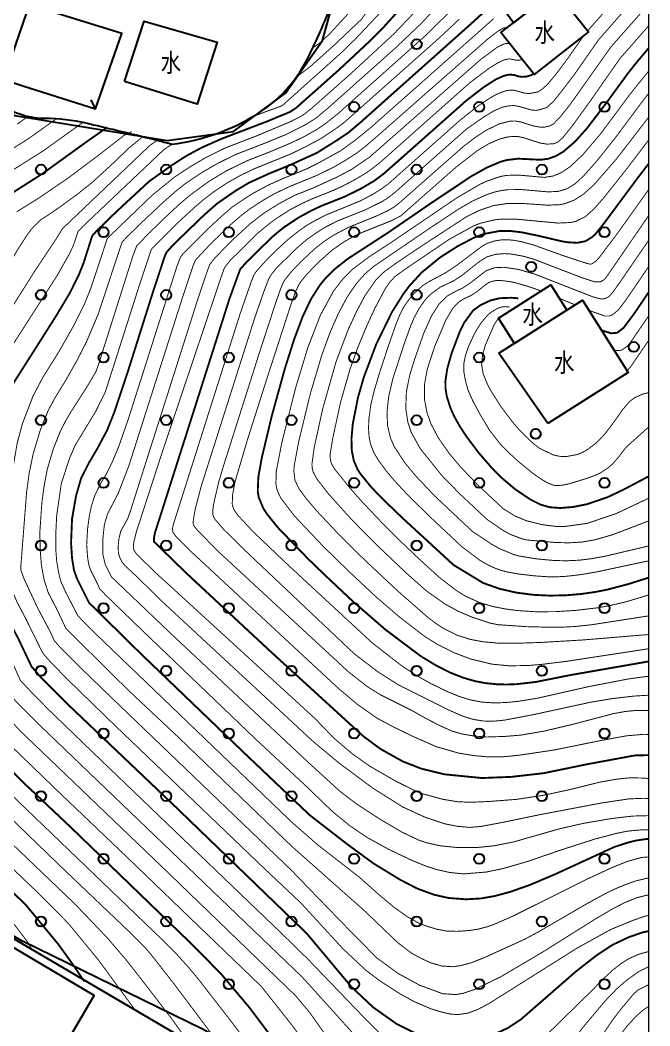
# Model space of a CAD drawing. Extents: x 396500 to 398250, y 1005980 to 1008200.
# Drawn here: x 397249.8 to 397300.1, y 1006477.9 to 1006558.2 of the extents above; entities that cross this region are included whole.
import ezdxf
from ezdxf.enums import TextEntityAlignment as Align

# ---------------------------------------------------------------- set-up
doc = ezdxf.new("R2010")
doc.units = 0
doc.header["$LTSCALE"] = 0.5
doc.layers.get('0').update_dxf_attribs({"linetype": 'CONTINUOUS'})
doc.layers.add('ASSIST', color=7, linetype='CONTINUOUS', plot=False)
for name, color, linetype in [('DGX', 2, 'CONTINUOUS'), ('DMTZ', 3, 'CONTINUOUS'), ('JMD', 6, 'CONTINUOUS'), ('SXSS', 5, 'CONTINUOUS'), ('ZBTZ', 3, 'CONTINUOUS')]:
    doc.layers.add(name, color=color, linetype=linetype)
doc.layers.add('绘图层', color=6, linetype='CONTINUOUS', lineweight=5)
doc.styles.add('细等线体', font='长等线体_0.TTF', dxfattribs={"width": 0.8})
doc.linetypes.add('10411', pattern='A,2,[150,AAA.SHX,S=1,R=0,X=0,Y=1],2,[151,AAA.SHX,S=1,R=0,X=0,Y=3],1e-11', length=4)
doc.linetypes.add('10421', pattern='A,2,[150,AAA.SHX,S=1,R=0,X=0,Y=1],1e-11', length=2)
doc.linetypes.add('10422', pattern='A,2,[150,AAA.SHX,S=1,R=0,X=0,Y=1],2,[177,AAA.SHX,S=1,R=0,X=0,Y=0.8],1e-09', length=4)
doc.linetypes.add('1161', pattern='A,0,[149,AAA.SHX,S=0.15,R=0,X=0,Y=0],-1.6', length=1.6)

# ---------------------------------------------------------------- blocks, each defined once
blk = doc.blocks.new('gc326')
blk.add_circle((0, 0), 0.8)

msp = doc.modelspace()

# ---------------------------------------------------------------- linework, layer by layer
at = {"layer": 'ASSIST', "linetype": '1161'}
for points in [[(397250, 1006550.459), (397261.525, 1006548.566), (397266.834, 1006549.288), (397270.981, 1006552.351), (397273.917, 1006556.554), (397275.316, 1006561.574), (397274.456, 1006569.134), (397275.686, 1006572.291), (397277.792, 1006574.208), (397284.448, 1006574.28), (397295.09, 1006574.571), (397296.906, 1006600)], [(397250, 1006484.657), (397226.066, 1006498.609), (397222.948, 1006505.855), (397229.246, 1006538.202), (397232.152, 1006551.283), (397239.923, 1006548.98), (397244.66, 1006552.937), (397249.351, 1006550.566), (397250, 1006550.459)], [(397263.84, 1006400), (397269.375, 1006401.925), (397272.907, 1006404.442), (397278.572, 1006408.831), (397287.539, 1006418.468), (397290.449, 1006420.926), (397292.193, 1006426.27), (397291.238, 1006431.043), (397289.886, 1006433.424), (397288.575, 1006434.834), (397286.08, 1006436.595), (397281.574, 1006438.427), (397278.894, 1006441.75), (397278.17, 1006444.386), (397273.467, 1006449.709), (397273.612, 1006450.212), (397275.082, 1006451.773), (397282.987, 1006462.611), (397283.136, 1006463.265), (397281.838, 1006466.027), (397276.956, 1006470.483), (397264.348, 1006477.646), (397250.012, 1006484.65), (397250, 1006484.657)]]:
    msp.add_lwpolyline(points, dxfattribs=at)
at = {"layer": 'DGX', "linetype": 'Continuous', "const_width": 0.075, "flags": 128}
for points, elevation in [([(397290.609, 1006572.8), (397290.128, 1006572.539), (397289.627, 1006572.134), (397289.434, 1006571.837), (397288.954, 1006571.216), (397288.424, 1006570.613), (397287.722, 1006569.871), (397286, 1006568.197), (397285.054, 1006567.167), (397284.901, 1006566.95), (397284.821, 1006566.757), (397284.611, 1006566.478), (397284.007, 1006565.83), (397281.459, 1006562.421), (397279.84, 1006560.323), (397278.588, 1006558.821), (397276.548, 1006556.663), (397275.409, 1006555.556), (397270.703, 1006551.342), (397268.333, 1006550.478)], 39.5), ([(397271.685, 1006553.515), (397272.957, 1006554.473), (397274.875, 1006556.192), (397277.06, 1006558.261), (397278.135, 1006559.781), (397280.684, 1006563.225), (397283.432, 1006566.883), (397283.862, 1006567.363), (397284.097, 1006567.829), (397284.293, 1006568.098), (397285.149, 1006569.027), (397286.301, 1006570.205), (397288.209, 1006572.031), (397288.693, 1006572.621), (397288.945, 1006572.882), (397289.337, 1006573.061)], 39), ([(397287.996, 1006573.439), (397287.826, 1006573.34), (397287.665, 1006573.153), (397284.196, 1006569.821), (397283.548, 1006569.107), (397283.25, 1006568.668), (397283.045, 1006568.282), (397278.978, 1006562.77), (397277.22, 1006560.436), (397275.896, 1006558.603), (397274.476, 1006557.052), (397273.686, 1006556.337), (397273.104, 1006555.918)], 38.5), ([(397300, 1006562.871), (397295.098, 1006557.318)], 45.5), ([(397300, 1006561.186), (397295.996, 1006556.633), (397294.083, 1006553.898), (397293.223, 1006552.749), (397292.372, 1006551.688), (397291.832, 1006551.198), (397291.282, 1006551.028), (397290.975, 1006550.974), (397290.61, 1006551.004), (397289.631, 1006551.285), (397289.212, 1006551.364), (397288.798, 1006551.334), (397288.303, 1006551.23), (397287.647, 1006550.949), (397286.831, 1006550.464), (397285.426, 1006549.483), (397279.69, 1006544.408), (397279.177, 1006544.009), (397278.692, 1006543.701), (397277.344, 1006543.035), (397275.147, 1006542.161), (397274.191, 1006541.678), (397273.503, 1006541.248), (397272.66, 1006540.656), (397271.84, 1006539.955), (397270.22, 1006538.356), (397269.84, 1006537.872), (397269.613, 1006537.482), (397269.247, 1006536.519), (397268.502, 1006534.373), (397264.25, 1006521.007), (397263.757, 1006519.13), (397263.599, 1006518.164), (397263.614, 1006517.889), (397263.922, 1006517.486), (397265.653, 1006515.732), (397275.988, 1006506.184), (397277.519, 1006504.985), (397278.532, 1006504.352), (397281.119, 1006503.056), (397282.168, 1006502.461), (397283.295, 1006501.881), (397284.261, 1006501.444), (397285.037, 1006501.22), (397286.054, 1006501.045), (397287.037, 1006500.969), (397288.504, 1006501.018), (397289.765, 1006501.122), (397291.614, 1006501.439), (397293.911, 1006501.98), (397297.131, 1006502.827), (397298.114, 1006503.008), (397298.842, 1006503.079), (397300, 1006503.095), (397300, 1006503.095)], 46), ([(397250, 1006526.069), (397250.805, 1006528.162), (397251.613, 1006529.701), (397252.837, 1006531.649), (397254.002, 1006533.691), (397254.898, 1006535.467), (397255.437, 1006536.804), (397256.747, 1006540.761), (397260.302, 1006544.176), (397262.092, 1006545.638), (397263.392, 1006546.494), (397264.664, 1006547.237), (397266.146, 1006547.968), (397268.672, 1006548.942), (397271.319, 1006550.048), (397272.149, 1006550.465), (397272.525, 1006550.705), (397273.15, 1006551.215), (397276.166, 1006553.883), (397279.642, 1006557.09), (397281.686, 1006559.229)], 40.5), ([(397282.947, 1006559.119), (397281.767, 1006557.861), (397279.66, 1006555.868), (397274.533, 1006551.302), (397273.496, 1006550.418), (397272.615, 1006549.855), (397270.992, 1006549.038), (397269.099, 1006548.265), (397267.003, 1006547.458), (397265.545, 1006546.739), (397264.338, 1006546.042), (397262.964, 1006545.124), (397262.158, 1006544.476), (397261.194, 1006543.63), (397259.556, 1006542.088), (397258.271, 1006540.839), (397257.916, 1006540.452), (397256.03, 1006534.747), (397255.062, 1006532.461), (397254.291, 1006530.969), (397253.455, 1006529.486), (397252.56, 1006528.027), (397252.004, 1006526.988), (397251.397, 1006525.476), (397250.829, 1006523.586), (397250.508, 1006522.045), (397250.3, 1006520.512), (397250, 1006516.673)], 41), ([(397300, 1006559.475), (397296.97, 1006556.046), (397293.697, 1006551.435), (397292.893, 1006550.42), (397292.368, 1006549.891), (397292.06, 1006549.724), (397291.657, 1006549.638), (397291.225, 1006549.647), (397290.733, 1006549.74), (397289.734, 1006550.06), (397289.302, 1006550.13), (397288.894, 1006550.115), (397288.058, 1006549.901), (397287.013, 1006549.395), (397286.139, 1006548.827), (397285.186, 1006548.097), (397279.97, 1006543.508), (397279.593, 1006543.228), (397279.096, 1006542.946), (397278.294, 1006542.57), (397275.931, 1006541.608), (397274.795, 1006541.003), (397274.047, 1006540.509), (397273.344, 1006539.962), (397272.208, 1006538.9), (397271.477, 1006538.138), (397270.94, 1006537.479), (397270.786, 1006537.22), (397270.594, 1006536.76), (397270.281, 1006535.892), (397268.881, 1006531.61), (397265.975, 1006522.453), (397265.63, 1006521.276), (397265.208, 1006519.438), (397265.16, 1006518.91), (397265.19, 1006518.622), (397265.305, 1006518.388), (397266.011, 1006517.567), (397267.464, 1006516.122), (397276.452, 1006507.625), (397278.358, 1006506.168), (397280.029, 1006505.111), (397283.853, 1006503.197), (397285.112, 1006502.639), (397285.953, 1006502.377), (397286.779, 1006502.247), (397287.604, 1006502.235), (397288.445, 1006502.314), (397290.71, 1006502.742), (397295.418, 1006503.763), (397297.061, 1006504.032), (397298.789, 1006504.236), (397300, 1006504.307)], 46.5), ([(397283.928, 1006558.69), (397282.238, 1006557.019), (397280.795, 1006555.729), (397275.19, 1006550.733), (397274.099, 1006549.866), (397273.499, 1006549.466), (397272.498, 1006548.899), (397271.499, 1006548.414), (397269.661, 1006547.638), (397268.075, 1006547.023), (397267.523, 1006546.771), (397266.232, 1006546.137), (397264.831, 1006545.289), (397263.403, 1006544.246), (397262.561, 1006543.537), (397261.508, 1006542.566), (397260.06, 1006541.161), (397259.092, 1006540.166), (397258.781, 1006539.341), (397255.995, 1006530.556), (397255.831, 1006530.114), (397255.151, 1006528.967), (397253.843, 1006526.925), (397253.409, 1006526.181), (397253, 1006525.38), (397252.422, 1006523.941), (397251.942, 1006522.302), (397251.696, 1006520.996), (397251.517, 1006519.663), (397251.355, 1006517.306), (397251.385, 1006515.873), (397251.482, 1006514.673), (397251.698, 1006513.508), (397252.026, 1006512.487), (397252.66, 1006511.278), (397253.442, 1006509.624), (397258.349, 1006504.775), (397262.562, 1006500.815), (397271.494, 1006492.229), (397277.258, 1006487.127), (397279.926, 1006484.57), (397281.015, 1006483.736), (397281.76, 1006483.325), (397282.567, 1006482.954), (397283.48, 1006482.691), (397284.355, 1006482.64), (397284.947, 1006482.724), (397285.829, 1006482.959), (397286.9, 1006483.386), (397290.089, 1006484.838), (397291.152, 1006485.407), (397294.828, 1006487.547), (397296.471, 1006488.453), (397297.258, 1006488.832), (397298.014, 1006489.152), (397298.939, 1006489.485), (397300, 1006489.737)], 41.5), ([(397300, 1006491.402), (397299.425, 1006491.359), (397298.293, 1006491.049), (397297.059, 1006490.557), (397295.079, 1006489.639), (397289.221, 1006486.72), (397287.729, 1006486.058), (397287.093, 1006485.831), (397286.329, 1006485.63), (397285.663, 1006485.53), (397284.679, 1006485.461), (397283.819, 1006485.487), (397283.004, 1006485.648), (397282.21, 1006485.888), (397281.544, 1006486.158), (397280.717, 1006486.624), (397279.617, 1006487.4), (397278.62, 1006488.232), (397276.907, 1006489.753), (397273.523, 1006492.386), (397271.449, 1006494.202), (397255.465, 1006509.538), (397254.392, 1006510.645), (397253.404, 1006512.556), (397253.024, 1006513.408), (397252.864, 1006514.058), (397252.702, 1006514.994), (397252.637, 1006515.824), (397252.622, 1006517.02), (397252.698, 1006518.599), (397253.072, 1006521.211), (397253.744, 1006523.257), (397254.188, 1006524.268), (397255.808, 1006526.933), (397256.577, 1006528.483), (397259.362, 1006537.199), (397260.218, 1006539.773), (397260.323, 1006539.957), (397262.242, 1006541.886), (397263.737, 1006543.26), (397264.455, 1006543.873), (397265.235, 1006544.465), (397266.343, 1006545.203), (397267.401, 1006545.796), (397268.488, 1006546.317), (397271.398, 1006547.496), (397272.677, 1006548.12), (397273.867, 1006548.763), (397275.001, 1006549.523), (397275.631, 1006549.985), (397283.203, 1006556.709), (397284.853, 1006558.251)], 42), ([(397300, 1006493.573), (397299.466, 1006493.57), (397298.256, 1006493.454), (397297.39, 1006493.277), (397295.688, 1006492.828), (397293.04, 1006491.978), (397290.254, 1006491.022), (397288.325, 1006490.467), (397286.999, 1006490.195), (397285.195, 1006490.043), (397284.074, 1006490.161), (397283.058, 1006490.392), (397282.195, 1006490.666), (397281.118, 1006491.105), (397279.309, 1006491.958), (397277.517, 1006492.939), (397276.116, 1006493.884), (397274.64, 1006495.097), (397272.68, 1006496.994), (397268.522, 1006500.866), (397259.762, 1006509.257), (397256.634, 1006512.275), (397256.118, 1006512.816), (397255.975, 1006513.163), (397255.399, 1006514.315), (397255.247, 1006514.796), (397255.163, 1006515.379), (397255.095, 1006516.32), (397255.171, 1006517.613), (397255.315, 1006518.656), (397255.484, 1006519.433), (397255.755, 1006520.261), (397256.212, 1006521.211), (397256.575, 1006521.794), (397257.074, 1006522.765), (397257.641, 1006524.103), (397258.429, 1006526.363), (397262.315, 1006538.563), (397262.585, 1006539.251), (397262.75, 1006539.487), (397264.655, 1006541.405), (397265.895, 1006542.551), (397266.715, 1006543.252), (397267.748, 1006543.956), (397268.467, 1006544.404), (397269.661, 1006545.042), (397270.864, 1006545.573), (397272.695, 1006546.317), (397273.538, 1006546.741), (397275.35, 1006547.733), (397276.584, 1006548.625), (397277.804, 1006549.621), (397287.607, 1006558.302)], 43), ([(397288.655, 1006557.569), (397288.458, 1006557.569), (397288.347, 1006557.536), (397287.964, 1006557.313), (397287.105, 1006556.651), (397278.142, 1006548.776), (397277.311, 1006548.062), (397276.648, 1006547.559), (397275.782, 1006547.001), (397274.824, 1006546.446), (397273.425, 1006545.761), (397271.291, 1006544.894), (397270.063, 1006544.309), (397269.196, 1006543.808), (397268.08, 1006543.081), (397267.42, 1006542.569), (397266.481, 1006541.765), (397264.959, 1006540.286), (397263.778, 1006539.015), (397263.599, 1006538.594), (397262.721, 1006535.952), (397258.468, 1006522.622), (397257.607, 1006520.395), (397256.763, 1006518.783), (397256.511, 1006517.919), (397256.38, 1006516.714), (397256.387, 1006515.57), (397256.577, 1006514.74), (397257.064, 1006513.761), (397261.804, 1006509.235), (397272.763, 1006498.974), (397275.353, 1006496.613), (397276.645, 1006495.631), (397278.461, 1006494.449), (397280.264, 1006493.386), (397281.614, 1006492.74), (397282.243, 1006492.532), (397283.313, 1006492.291), (397284.721, 1006492.148), (397286.307, 1006492.156), (397287.608, 1006492.286), (397289.219, 1006492.605), (397292.887, 1006493.656), (397294.838, 1006494.094), (397297.032, 1006494.467), (397298.725, 1006494.663), (397299.914, 1006494.695), (397300, 1006494.692)], 43.5), ([(397300, 1006505.811), (397299.847, 1006505.806), (397298.344, 1006505.601), (397295.193, 1006504.993), (397291.144, 1006504.078), (397289.641, 1006503.826), (397288.625, 1006503.722), (397287.623, 1006503.693), (397286.657, 1006503.758), (397285.74, 1006503.931), (397284.851, 1006504.206), (397283.959, 1006504.568), (397282.551, 1006505.251), (397281.495, 1006505.84), (397280.256, 1006506.648), (397277.879, 1006508.5), (397271.031, 1006514.836), (397268.397, 1006517.345), (397267.192, 1006518.638), (397266.831, 1006519.144), (397266.718, 1006519.56), (397266.754, 1006520.336), (397266.95, 1006521.362), (397267.907, 1006524.598), (397269.311, 1006529.017), (397271.412, 1006535.497), (397271.794, 1006536.549), (397272.082, 1006537.149), (397272.604, 1006537.817), (397273.586, 1006538.838), (397274.701, 1006539.828), (397275.668, 1006540.498), (397276.465, 1006540.942), (397277.11, 1006541.243), (397279.484, 1006542.192), (397280.198, 1006542.568), (397284.601, 1006546.45), (397286.348, 1006547.799), (397287.229, 1006548.321), (397288.042, 1006548.678), (397288.787, 1006548.87), (397289.463, 1006548.897), (397289.943, 1006548.808), (397291.32, 1006548.365), (397291.868, 1006548.28), (397292.424, 1006548.319), (397292.74, 1006548.451), (397293.141, 1006548.822), (397293.908, 1006549.777), (397295.224, 1006551.593), (397297.679, 1006555.108), (397300, 1006557.75)], 47), ([(397294.796, 1006556.952), (397293.536, 1006555.146), (397292.652, 1006553.956), (397291.937, 1006553.089), (397291.51, 1006552.698), (397291.127, 1006552.44), (397290.458, 1006552.319), (397290.101, 1006552.344), (397289.204, 1006552.587), (397288.95, 1006552.593), (397288.62, 1006552.547), (397288.194, 1006552.414), (397287.715, 1006552.195), (397287.265, 1006551.936), (397286.403, 1006551.368), (397284.968, 1006550.236), (397279.183, 1006545.109), (397278.591, 1006544.68), (397277.984, 1006544.296), (397276.968, 1006543.76), (397274.214, 1006542.629), (397273.34, 1006542.183), (397272.668, 1006541.795), (397271.926, 1006541.27), (397271.118, 1006540.62), (397270.219, 1006539.795), (397269.386, 1006538.958), (397268.648, 1006538.132), (397268.46, 1006537.853), (397268.242, 1006537.312), (397267.35, 1006534.746), (397262.006, 1006517.894), (397261.945, 1006517.573), (397261.994, 1006517.301), (397262.174, 1006517.038), (397263.342, 1006515.851), (397274.701, 1006505.311), (397275.266, 1006504.797), (397276.697, 1006503.589), (397278.304, 1006502.46), (397279.485, 1006501.828), (397281.132, 1006501.024), (397283.015, 1006500.199), (397284.785, 1006499.688), (397286.02, 1006499.487), (397287.106, 1006499.386), (397288.348, 1006499.393), (397289.629, 1006499.517), (397292.38, 1006499.926), (397296.204, 1006500.699), (397298.234, 1006501.07), (397299.613, 1006501.186), (397300, 1006501.175)], 45.5), ([(397288.88, 1006556.284), (397288.753, 1006556.321), (397288.561, 1006556.309), (397288.385, 1006556.256), (397287.895, 1006556.019), (397286.573, 1006555.044), (397277.678, 1006547.234), (397276.218, 1006546.245), (397275.052, 1006545.635), (397273.213, 1006544.794), (397271.675, 1006544.182), (397270.446, 1006543.526), (397269.254, 1006542.778), (397268.169, 1006541.944), (397266.754, 1006540.648), (397265.34, 1006539.207), (397264.933, 1006538.681), (397264.72, 1006538.133), (397263.915, 1006535.737), (397258.585, 1006518.987), (397258.376, 1006518.408), (397257.819, 1006517.393), (397257.67, 1006516.78), (397257.61, 1006516.162), (397257.634, 1006515.605), (397257.771, 1006515.225), (397257.915, 1006514.94), (397258.171, 1006514.628), (397259.143, 1006513.729), (397261.045, 1006511.854), (397273.1, 1006500.687), (397275.257, 1006498.885), (397277.951, 1006496.889), (397280.338, 1006495.385), (397282.148, 1006494.557), (397283.731, 1006494.035), (397284.696, 1006493.846), (397285.658, 1006493.756), (397286.612, 1006493.837), (397288.433, 1006494.18), (397291.284, 1006494.773), (397296.236, 1006495.709), (397298.4, 1006496.034), (397299.63, 1006496.08), (397300, 1006496.054)], 44), ([(397289.89, 1006555.039), (397289.654, 1006554.983), (397289.432, 1006554.974), (397288.885, 1006555.08), (397288.674, 1006555.069), (397288.357, 1006554.974), (397287.957, 1006554.78), (397287.201, 1006554.315), (397285.704, 1006553.184), (397278.5, 1006546.794), (397277.838, 1006546.28), (397277.326, 1006545.927), (397276.525, 1006545.454), (397275.387, 1006544.855), (397274.274, 1006544.377), (397273.167, 1006543.947), (397272.14, 1006543.474), (397271.264, 1006543.003), (397270.211, 1006542.325), (397269.504, 1006541.792), (397268.734, 1006541.156), (397266.595, 1006539.038), (397266.232, 1006538.599), (397266.086, 1006538.377), (397265.82, 1006537.632), (397261.247, 1006524.054), (397259.084, 1006517.411), (397258.886, 1006516.639), (397258.822, 1006516.19), (397258.86, 1006515.889), (397259.084, 1006515.556), (397260.594, 1006514.091), (397273.327, 1006502.447), (397274.817, 1006500.902), (397276.247, 1006499.673), (397277.717, 1006498.635), (397279.722, 1006497.478), (397281.275, 1006496.706), (397282.021, 1006496.411), (397283.556, 1006495.996), (397284.72, 1006495.805), (397285.747, 1006495.761), (397287.26, 1006495.827), (397289.403, 1006495.992), (397291.56, 1006496.316), (397293.665, 1006496.77), (397296.088, 1006497.37), (397297.414, 1006497.606), (397298.458, 1006497.713), (397299.499, 1006497.695), (397300, 1006497.66)], 44.5), ([(397300, 1006508.015), (397293.361, 1006507.003), (397291.439, 1006506.765), (397290.319, 1006506.674), (397288.827, 1006506.653), (397287.473, 1006506.782), (397285.755, 1006507.197), (397284.472, 1006507.682), (397283.112, 1006508.355), (397282.061, 1006509.016), (397280.047, 1006510.57), (397278.189, 1006512.167), (397276.086, 1006514.138), (397273.976, 1006516.193), (397271.696, 1006518.601), (397270.628, 1006519.998), (397270.42, 1006520.391), (397270.281, 1006520.783), (397270.208, 1006521.196), (397270.239, 1006522.184), (397270.673, 1006524.424), (397271.762, 1006528.755), (397272.757, 1006532.045), (397273.766, 1006534.643), (397274.812, 1006536.555), (397275.561, 1006537.53), (397276.369, 1006538.326), (397277.689, 1006539.315), (397279.128, 1006540.243), (397284.659, 1006543.994), (397286.445, 1006545.042), (397287.022, 1006545.316), (397288.124, 1006545.696), (397288.639, 1006545.787), (397289.599, 1006545.811), (397291.643, 1006545.627), (397292.35, 1006545.737), (397293.022, 1006546.018), (397293.686, 1006546.466), (397294.721, 1006547.44), (397296.159, 1006549.13), (397298.53, 1006552.32), (397300, 1006554.141)], 48), ([(397300, 1006509.151), (397294.671, 1006508.71), (397291.364, 1006508.516), (397289.537, 1006508.454), (397287.854, 1006508.469), (397286.786, 1006508.564), (397285.74, 1006508.757), (397284.691, 1006509.088), (397283.575, 1006509.647), (397282.969, 1006510.044), (397282.32, 1006510.537), (397279.978, 1006512.588), (397277.275, 1006515.119), (397275.205, 1006517.168), (397273.502, 1006518.975), (397272.642, 1006519.98), (397272.049, 1006520.786), (397271.726, 1006521.467), (397271.64, 1006522.203), (397271.674, 1006522.649), (397272.035, 1006524.569), (397272.967, 1006528.403), (397273.877, 1006531.459), (397274.533, 1006533.253), (397275.212, 1006534.794), (397275.903, 1006536.08), (397276.597, 1006537.11), (397277.29, 1006537.897), (397278.001, 1006538.514), (397282.564, 1006541.619), (397284.778, 1006543.086), (397285.909, 1006543.738), (397287.049, 1006544.256), (397287.621, 1006544.445), (397288.193, 1006544.577), (397288.764, 1006544.649), (397289.886, 1006544.651), (397291.911, 1006544.473), (397292.736, 1006544.506), (397293.437, 1006544.713), (397294.077, 1006545.101), (397294.719, 1006545.68), (397295.807, 1006546.9), (397297.35, 1006548.837), (397299.662, 1006551.936), (397300, 1006552.358)], 48.5), ([(397250.479, 1006550.546), (397250, 1006550.196)], 36), ([(397250, 1006548.436), (397250.439, 1006548.713), (397252.754, 1006550.359)], 36.5), ([(397300, 1006510.641), (397295.399, 1006509.925), (397294.057, 1006509.784), (397293.17, 1006509.741), (397291.863, 1006509.735), (397290.2, 1006509.777), (397287.975, 1006509.93), (397287.328, 1006510.052), (397285.877, 1006510.531), (397284.753, 1006511.013), (397283.723, 1006511.573), (397282.217, 1006512.637), (397280.567, 1006514.104), (397278.465, 1006516.101), (397277.07, 1006517.488), (397275.843, 1006518.768), (397274.386, 1006520.4), (397273.47, 1006521.575), (397273.171, 1006522.152), (397273.104, 1006522.438), (397273.085, 1006522.751), (397273.269, 1006524.077), (397273.94, 1006527.136), (397274.996, 1006530.872), (397275.975, 1006533.467), (397276.659, 1006534.954), (397277.322, 1006536.186), (397278.211, 1006537.468), (397278.768, 1006538.026), (397279.69, 1006538.7), (397281.326, 1006539.81), (397285.417, 1006542.48), (397286.473, 1006543), (397287.552, 1006543.37), (397288.666, 1006543.546), (397289.798, 1006543.551), (397291.937, 1006543.41), (397292.855, 1006543.449), (397293.27, 1006543.528), (397294.048, 1006543.821), (397294.804, 1006544.315), (397295.598, 1006545.033), (397297.357, 1006547.042), (397300, 1006550.456)], 49), ([(397250, 1006550.196), (397249.559, 1006549.874)], 36), ([(397254.891, 1006550.083), (397251.607, 1006547.731), (397250, 1006546.719)], 37), ([(397250, 1006543.187), (397251.169, 1006543.909), (397253.6, 1006545.564), (397255.963, 1006547.334), (397258.1, 1006548.994), (397258.7, 1006549.285)], 38), ([(397259.602, 1006548.893), (397258.486, 1006547.988), (397257.171, 1006546.721), (397255.536, 1006545.223), (397254.277, 1006544.223), (397253.063, 1006543.343), (397252.029, 1006542.622), (397251.428, 1006542.247), (397250.687, 1006541.506), (397250.3, 1006540.969), (397250, 1006540.504)], 38.5), ([(397260.859, 1006548.683), (397260.123, 1006548.161), (397253.164, 1006541.536), (397252.646, 1006540.699), (397251.039, 1006538.292), (397250, 1006536.642)], 39), ([(397300, 1006512.308), (397298.161, 1006511.757), (397296.818, 1006511.444), (397295.814, 1006511.27), (397294.182, 1006511.077), (397292.52, 1006510.973), (397290.952, 1006510.965), (397289.479, 1006511.063), (397288.508, 1006511.195), (397287.517, 1006511.387), (397286.466, 1006511.698), (397285.307, 1006512.236), (397284.672, 1006512.625), (397283.302, 1006513.671), (397281.756, 1006515.072), (397280.381, 1006516.376), (397278.944, 1006517.788), (397277.097, 1006519.732), (397276.13, 1006520.827), (397274.89, 1006522.363), (397274.616, 1006522.837), (397274.53, 1006523.3), (397274.544, 1006523.579), (397274.758, 1006524.859), (397275.376, 1006527.701), (397276.116, 1006530.286), (397276.743, 1006532.035), (397277.422, 1006533.685), (397278.087, 1006535.131), (397278.914, 1006536.697), (397279.335, 1006537.313), (397279.74, 1006537.729), (397280.509, 1006538.286), (397284.043, 1006540.679), (397286.001, 1006541.762), (397286.516, 1006541.96), (397287.617, 1006542.233), (397288.216, 1006542.298), (397289.512, 1006542.283), (397292.741, 1006541.981), (397293.752, 1006542.027), (397294.172, 1006542.126), (397294.906, 1006542.489), (397295.59, 1006543.086), (397296.333, 1006543.931), (397298.149, 1006546.209), (397300, 1006548.64)], 49.5), ([(397248.626, 1006547.57), (397250, 1006548.436)], 36.5), ([(397250, 1006533.527), (397252.701, 1006537.734), (397253.703, 1006539.499), (397254.028, 1006540.184), (397254.4, 1006541.294), (397254.807, 1006541.728), (397261.247, 1006547.831), (397261.952, 1006548.295)], 39.5), ([(397250, 1006546.719), (397247.681, 1006545.259)], 37), ([(397300, 1006515.036), (397295.833, 1006514.147), (397294.606, 1006513.936), (397293.454, 1006513.799), (397292.712, 1006513.757), (397291.978, 1006513.756), (397290.849, 1006513.829), (397289.623, 1006513.976), (397288.713, 1006514.131), (397288.215, 1006514.262), (397287.681, 1006514.453), (397287.105, 1006514.719), (397286.479, 1006515.08), (397285.06, 1006516.154), (397282.388, 1006518.659), (397280.656, 1006520.373), (397279.727, 1006521.367), (397279.037, 1006522.177), (397278.409, 1006523.028), (397278.024, 1006523.676), (397277.76, 1006524.362), (397277.648, 1006524.944), (397277.604, 1006525.59), (397277.629, 1006526.305), (397277.796, 1006527.522), (397278.068, 1006528.644), (397278.449, 1006529.918), (397279.158, 1006532.086), (397279.806, 1006533.929), (397280.138, 1006534.748), (397280.412, 1006535.271), (397280.818, 1006535.858), (397281.274, 1006536.399), (397281.94, 1006536.999), (397282.43, 1006537.308), (397283.824, 1006538.051), (397284.638, 1006538.603), (397286.661, 1006540.123), (397287.057, 1006540.352), (397287.667, 1006540.552), (397288.158, 1006540.632), (397288.682, 1006540.655), (397289.234, 1006540.604), (397289.881, 1006540.479), (397290.755, 1006540.241), (397293.025, 1006539.427), (397294.985, 1006538.779), (397295.288, 1006538.708), (397295.425, 1006538.717), (397295.779, 1006538.958), (397296.041, 1006539.244), (397297.431, 1006541.09), (397300, 1006544.685)], 50.5), ([(397249.515, 1006542.887), (397250, 1006543.187)], 38), ([(397300, 1006516.22), (397296.501, 1006515.398), (397295.463, 1006515.207), (397294.426, 1006515.079), (397293.406, 1006515.032), (397292.413, 1006515.056), (397290.986, 1006515.19), (397289.631, 1006515.416), (397289.157, 1006515.548), (397288.079, 1006515.997), (397287.441, 1006516.349), (397285.888, 1006517.39), (397282.906, 1006520.188), (397281.324, 1006521.856), (397280.511, 1006522.847), (397279.69, 1006524.085), (397279.358, 1006524.816), (397279.123, 1006525.827), (397279.081, 1006526.899), (397279.21, 1006528.1), (397279.54, 1006529.543), (397280.468, 1006532.394), (397280.984, 1006533.807), (397281.233, 1006534.399), (397281.635, 1006535.147), (397282.108, 1006535.831), (397282.529, 1006536.281), (397283.317, 1006536.854), (397284.448, 1006537.398), (397285.027, 1006537.777), (397286.448, 1006538.903), (397287.062, 1006539.285), (397287.746, 1006539.489), (397288.461, 1006539.544), (397288.989, 1006539.513), (397289.961, 1006539.34), (397290.821, 1006539.093), (397294.666, 1006537.613), (397295.704, 1006537.281), (397296.098, 1006537.287), (397296.429, 1006537.461), (397296.623, 1006537.705), (397300, 1006542.613)], 51), ([(397300, 1006518.222), (397297.11, 1006517.118), (397295.644, 1006516.694), (397294.634, 1006516.527), (397293.603, 1006516.467), (397292.511, 1006516.492), (397290.268, 1006516.693), (397289.865, 1006516.783), (397288.941, 1006517.133), (397288.394, 1006517.427), (397287.066, 1006518.337), (397284.867, 1006520.396), (397283.45, 1006521.849), (397281.743, 1006523.973), (397281.015, 1006525.282), (397280.751, 1006526.065), (397280.578, 1006527.209), (397280.629, 1006528.529), (397280.898, 1006529.86), (397281.29, 1006531.13), (397282.022, 1006533.209), (397282.653, 1006534.612), (397283.256, 1006535.548), (397283.893, 1006536.161), (397284.559, 1006536.537), (397285.083, 1006536.778), (397285.784, 1006537.241), (397287.012, 1006538.195), (397287.701, 1006538.421), (397288.43, 1006538.453), (397289.591, 1006538.281), (397290.876, 1006537.909), (397295.533, 1006536.091), (397296.159, 1006535.92), (397296.461, 1006535.943), (397296.798, 1006536.101), (397297.138, 1006536.492), (397297.733, 1006537.337), (397300, 1006540.632)], 51.5), ([(397250, 1006540.504), (397249.52, 1006539.759), (397245.597, 1006532.844), (397245.23, 1006531.916), (397244.813, 1006530.087), (397244.6, 1006528.581), (397244.344, 1006526.096), (397243.648, 1006516.928), (397243.617, 1006515.245), (397243.768, 1006513.652), (397244.108, 1006511.984), (397244.635, 1006510.35), (397245.36, 1006508.643), (397247.291, 1006504.954), (397247.811, 1006503.832), (397247.901, 1006503.546), (397248.128, 1006503.249), (397249.804, 1006501.439), (397250, 1006501.251)], 38.5), ([(397295.2, 1006535.015), (397296.473, 1006534.567), (397296.848, 1006534.564), (397297.061, 1006534.655), (397297.52, 1006535.005), (397298.129, 1006535.808), (397298.786, 1006536.762), (397300, 1006538.546)], 52), ([(397300, 1006520.034), (397297.358, 1006518.789), (397295.048, 1006518.013), (397293.269, 1006517.768), (397292.577, 1006517.777), (397291.477, 1006517.915), (397290.225, 1006518.224), (397289.309, 1006518.599), (397288.357, 1006519.194), (397286.269, 1006521.145), (397284.933, 1006522.542), (397284.055, 1006523.591), (397283.195, 1006524.815), (397282.596, 1006525.948), (397282.282, 1006526.828), (397282.08, 1006527.862), (397282.064, 1006529.055), (397282.298, 1006530.335), (397282.885, 1006532.129), (397283.791, 1006534.271), (397284.358, 1006535.205), (397284.777, 1006535.654), (397285.19, 1006535.926), (397285.804, 1006536.21), (397286.266, 1006536.513), (397286.945, 1006537.062), (397287.223, 1006537.246), (397287.439, 1006537.331), (397287.813, 1006537.395), (397288.199, 1006537.397), (397288.892, 1006537.311), (397289.336, 1006537.216), (397290.276, 1006536.95), (397291.395, 1006536.565)], 52), ([(397250, 1006536.642), (397248.977, 1006535.018), (397246.77, 1006531.626), (397246.451, 1006530.989), (397246.186, 1006530.037), (397245.87, 1006528.192), (397245.324, 1006522.498), (397244.842, 1006515.488), (397245.033, 1006513.429), (397245.471, 1006511.767), (397245.913, 1006510.559), (397246.47, 1006509.299), (397248.473, 1006505.436), (397248.877, 1006504.463), (397249.449, 1006503.811), (397250, 1006503.26)], 39), ([(397292.867, 1006535.967), (397294.1, 1006535.457)], 52), ([(397300, 1006525.708), (397299.894, 1006525.636), (397298.16, 1006524.077), (397297.561, 1006523.291), (397297.1, 1006522.772), (397296.713, 1006522.432), (397296.116, 1006522.041), (397295.724, 1006521.862), (397295.054, 1006521.613), (397293.596, 1006521.169), (397293.104, 1006521.063), (397292.654, 1006521.029), (397292.41, 1006521.057), (397292.008, 1006521.199), (397291.567, 1006521.435), (397290.744, 1006521.999), (397289.54, 1006522.984), (397288.756, 1006523.705), (397288.112, 1006524.368), (397287.271, 1006525.447), (397286.514, 1006526.713), (397285.947, 1006527.767), (397285.539, 1006528.683), (397285.335, 1006529.448), (397285.21, 1006530.153), (397285.226, 1006530.829), (397285.343, 1006531.405), (397285.573, 1006532.098), (397286.104, 1006533.237), (397286.556, 1006533.961), (397287.067, 1006534.578), (397287.34, 1006534.828), (397287.921, 1006535.184), (397288.228, 1006535.28), (397288.545, 1006535.314), (397288.871, 1006535.281)], 53), ([(397300, 1006528.448), (397299.997, 1006528.448), (397299.512, 1006528.343), (397298.823, 1006528.028), (397298.447, 1006527.74), (397297.89, 1006527.081), (397297.387, 1006526.354), (397296.465, 1006525.132), (397295.839, 1006524.482), (397295.108, 1006523.915), (397294.704, 1006523.688), (397294.276, 1006523.511), (397293.354, 1006523.343), (397292.863, 1006523.37), (397292.355, 1006523.481), (397291.29, 1006523.994), (397290.739, 1006524.408), (397289.64, 1006525.482), (397289.113, 1006526.096), (397288.157, 1006527.371), (397287.401, 1006528.558), (397287.123, 1006529.069), (397286.763, 1006529.941), (397286.637, 1006530.7), (397286.709, 1006531.444), (397286.943, 1006532.269), (397287.653, 1006533.904), (397287.973, 1006534.384)], 53.5), ([(397297.217, 1006531.837), (397297.622, 1006531.801), (397297.835, 1006531.854), (397298.275, 1006532.154), (397298.558, 1006532.503), (397300, 1006534.612)], 53), ([(397250, 1006505.276), (397249.802, 1006505.486), (397249.241, 1006506.726), (397247.285, 1006510.581), (397246.803, 1006511.749), (397246.43, 1006512.922), (397246.184, 1006514.247), (397246.096, 1006515.395), (397246.164, 1006516.804), (397246.469, 1006520.589), (397246.862, 1006525.275), (397247.206, 1006528.1), (397247.413, 1006529.17), (397247.599, 1006529.7), (397248.041, 1006530.475), (397250, 1006533.527)], 39.5), ([(397298.268, 1006530.206), (397298.541, 1006530.523), (397300, 1006532.648)], 53.5), ([(397250, 1006510.856), (397249.529, 1006511.752), (397249.083, 1006512.811), (397248.83, 1006513.511), (397248.655, 1006514.251), (397248.589, 1006514.967), (397249.21, 1006522.447), (397249.543, 1006524.396), (397249.967, 1006525.983), (397250, 1006526.069)], 40.5), ([(397250, 1006516.673), (397249.828, 1006514.47), (397249.854, 1006514.261), (397250, 1006513.853)], 41), ([(397250, 1006513.853), (397250.083, 1006513.621), (397251.169, 1006511.285), (397252.188, 1006509.37), (397252.508, 1006508.658), (397252.987, 1006508.121), (397254.771, 1006506.342), (397257.066, 1006504.121), (397271.423, 1006490.358), (397275.35, 1006486.298), (397278.258, 1006483.348), (397279.963, 1006482.105), (397281.668, 1006481.173), (397283.519, 1006480.488), (397284.583, 1006480.415), (397285.164, 1006480.521), (397286.098, 1006480.834), (397288.167, 1006481.84), (397291.522, 1006483.814), (397295.657, 1006486.408), (397297.026, 1006487.217), (397298.087, 1006487.766), (397299.033, 1006488.147), (397299.843, 1006488.35), (397300, 1006488.373)], 41), ([(397300, 1006486.739), (397299.717, 1006486.681), (397298.769, 1006486.356), (397296.961, 1006485.617), (397294.274, 1006484.133), (397287.28, 1006479.737), (397286.309, 1006479.217), (397285.521, 1006478.928), (397284.754, 1006478.821), (397284.192, 1006478.854), (397283.491, 1006479.006), (397282.591, 1006479.278), (397281.241, 1006479.86), (397280.173, 1006480.445), (397278.556, 1006481.481), (397277.395, 1006482.355), (397275.542, 1006484.092), (397272.212, 1006487.718), (397269.239, 1006490.519), (397257.152, 1006502.084), (397253.43, 1006505.705), (397252.067, 1006507.111), (397251.672, 1006507.565), (397251.518, 1006507.805), (397250.246, 1006510.387), (397250, 1006510.856)], 40.5), ([(397300, 1006483.86), (397299.179, 1006483.632), (397298.393, 1006483.282), (397297.799, 1006482.911), (397297.161, 1006482.413), (397296.376, 1006481.691), (397295.39, 1006480.686), (397290.426, 1006475.824), (397289.304, 1006474.876), (397287.964, 1006474.017), (397286.994, 1006473.6), (397285.729, 1006473.36), (397284.579, 1006473.428), (397283.632, 1006473.644), (397282.284, 1006474.242), (397281.033, 1006475.111), (397278.873, 1006476.962), (397277.103, 1006478.732), (397272.831, 1006483.176), (397270.798, 1006485.168), (397255.896, 1006499.452), (397252.1, 1006503.109), (397250.882, 1006504.338), (397250, 1006505.276)], 39.5), ([(397250, 1006503.26), (397251.423, 1006501.837), (397272.317, 1006481.807), (397276.252, 1006477.453), (397278.706, 1006475.081), (397280.161, 1006473.477), (397281.348, 1006472.313), (397282.1, 1006471.733), (397283.737, 1006471.065), (397284.946, 1006470.95), (397286.69, 1006471.107), (397288.648, 1006471.674), (397290.016, 1006472.442), (397291.193, 1006473.392), (397292.657, 1006475.074), (397294.796, 1006477.886), (397296.563, 1006479.977), (397297.437, 1006480.883), (397298.213, 1006481.554), (397299.156, 1006482.237), (397300, 1006482.658)], 39), ([(397250, 1006501.251), (397261.305, 1006490.428), (397271.787, 1006480.315), (397272.895, 1006478.995), (397275.683, 1006475.063)], 38.5), ([(397250, 1006499.35), (397249.287, 1006500.04)], 38), ([(397277.228, 1006470.05), (397276.067, 1006471.498), (397274.985, 1006472.961), (397272.873, 1006476.111), (397271.366, 1006478.135), (397269.051, 1006481.058), (397257.789, 1006491.887), (397252.706, 1006496.731), (397250, 1006499.35)], 38), ([(397250, 1006493.562), (397246.302, 1006497.135)], 36.5), ([(397248.821, 1006496.61), (397250, 1006495.478)], 37), ([(397246.557, 1006494.908), (397250, 1006491.618)], 36), ([(397250, 1006495.478), (397261.273, 1006484.658), (397262.23, 1006483.694), (397263.178, 1006482.654), (397264.126, 1006481.509), (397266.851, 1006477.996), (397269.644, 1006474.263)], 37), ([(397265.073, 1006477.281), (397262.045, 1006481.301), (397260.335, 1006483.491), (397259.798, 1006484.124), (397258.425, 1006485.497), (397253.042, 1006490.624), (397250, 1006493.562)], 36.5), ([(397250, 1006489.691), (397247.299, 1006492.272)], 35.5), ([(397250, 1006491.618), (397254.15, 1006487.652), (397256.668, 1006485.022), (397258.204, 1006483.241), (397259.987, 1006480.964), (397261.849, 1006478.529), (397263.311, 1006476.511)], 36), ([(397259.034, 1006479.086), (397256.044, 1006483.166), (397253.6, 1006486.132), (397251.051, 1006488.688), (397250, 1006489.691)], 35.5), ([(397247.933, 1006487.83), (397250, 1006485.111)], 34.5), ([(397250, 1006485.111), (397250.389, 1006484.599), (397250.755, 1006483.944)], 34.5), ([(397295.594, 1006476.17), (397297.088, 1006478.373), (397297.755, 1006479.251), (397298.814, 1006480.51), (397299.163, 1006480.806), (397300, 1006481.211)], 38.5), ([(397300, 1006479.491), (397299.575, 1006479.213), (397298.998, 1006478.712), (397298.231, 1006477.88), (397297.629, 1006477.092), (397296.438, 1006475.461), (397293.996, 1006471.681), (397289.863, 1006464.923), (397289.345, 1006464.198), (397288.82, 1006463.631), (397288.362, 1006463.258), (397287.915, 1006463.036), (397287.303, 1006462.917), (397286.692, 1006462.923), (397286.003, 1006463.039), (397285.418, 1006463.24), (397284.626, 1006463.627), (397283.164, 1006464.585)], 38)]:
    msp.add_lwpolyline(points, dxfattribs=dict(at, elevation=elevation))
at = {"layer": 'DGX', "color": 3, "linetype": 'Continuous', "lineweight": -2, "const_width": 0.15, "flags": 128}
for points, elevation in [([(397280.901, 1006559.923), (397278.871, 1006557.684), (397277.511, 1006556.325), (397275.229, 1006554.196), (397271.818, 1006551.168), (397271.341, 1006550.856), (397269.511, 1006550.097), (397265.868, 1006548.706), (397264.268, 1006547.997), (397263.057, 1006547.344), (397261.864, 1006546.575), (397260.083, 1006545.307), (397257.468, 1006542.889), (397255.908, 1006541.372), (397255.589, 1006541.027), (397255.512, 1006540.881), (397254.853, 1006538.81), (397254.486, 1006537.888), (397253.772, 1006536.442), (397252.71, 1006534.658), (397250, 1006530.392)], 40), ([(397287.254, 1006559.215), (397285.867, 1006557.951), (397276.954, 1006550.007), (397275.985, 1006549.192), (397275.093, 1006548.593), (397273.489, 1006547.589), (397271.428, 1006546.651), (397269.654, 1006545.926), (397268.039, 1006545.188), (397266.978, 1006544.554), (397265.502, 1006543.53), (397264.455, 1006542.61), (397262.008, 1006540.249), (397261.462, 1006539.634), (397261.325, 1006539.31), (397260.43, 1006536.608), (397258.375, 1006530.101), (397257.306, 1006526.894), (397256.723, 1006525.438), (397255.914, 1006523.926), (397255.27, 1006522.838), (397254.643, 1006521.597), (397254.246, 1006520.208), (397253.926, 1006518.371), (397253.85, 1006516.441), (397253.927, 1006515.233), (397254.087, 1006514.268), (397254.335, 1006513.58), (397255.284, 1006511.685), (397259.418, 1006507.616), (397267.734, 1006499.644), (397272.921, 1006494.725), (397276.002, 1006492.343), (397278.006, 1006490.879), (397280.104, 1006489.596), (397281.494, 1006488.876), (397282.83, 1006488.387), (397284.002, 1006488.123), (397285.394, 1006488.019), (397286.577, 1006488.086), (397287.673, 1006488.279), (397288.913, 1006488.61), (397290.502, 1006489.171), (397292.444, 1006489.991), (397297.231, 1006492.193), (397298.289, 1006492.54), (397298.947, 1006492.706), (397299.721, 1006492.821), (397300, 1006492.834)], 42.5), ([(397300, 1006507.005), (397293.767, 1006505.92), (397290.966, 1006505.363), (397289.443, 1006505.188), (397288.646, 1006505.159), (397287.823, 1006505.181), (397286.972, 1006505.266), (397286.079, 1006505.436), (397285.128, 1006505.713), (397284.104, 1006506.121), (397282.991, 1006506.684), (397281.773, 1006507.425), (397278.961, 1006509.536), (397276.331, 1006511.813), (397274.165, 1006513.851), (397272.748, 1006515.217), (397270.351, 1006517.702), (397269.51, 1006518.747), (397269.208, 1006519.209), (397268.836, 1006520.098), (397268.759, 1006520.575), (397268.805, 1006521.719), (397269.089, 1006523.286), (397269.879, 1006526.593), (397270.917, 1006530.349), (397271.638, 1006532.631), (397272.324, 1006534.47), (397273.002, 1006535.902), (397273.72, 1006537.029), (397274.109, 1006537.509), (397274.972, 1006538.364), (397275.948, 1006539.13), (397279.225, 1006541.258), (397282.666, 1006543.619), (397285.814, 1006545.717), (397287.038, 1006546.401), (397288.153, 1006546.876), (397288.654, 1006547.012), (397289.547, 1006547.12), (397291.34, 1006547.033), (397291.964, 1006547.116), (397292.567, 1006547.331), (397293.165, 1006547.682), (397294.083, 1006548.469), (397295.031, 1006549.52), (397296.554, 1006551.511), (397298.323, 1006553.933), (397299.017, 1006554.807), (397300, 1006555.973)], 47.5), ([(397290.816, 1006553.9), (397290.532, 1006553.762), (397290.205, 1006553.671), (397289.864, 1006553.649), (397289.552, 1006553.693), (397289.249, 1006553.792), (397288.955, 1006553.83), (397288.686, 1006553.804), (397288.356, 1006553.707), (397287.783, 1006553.453), (397286.853, 1006552.861), (397285.416, 1006551.758), (397278.823, 1006545.921), (397278.056, 1006545.349), (397277.018, 1006544.739), (397275.687, 1006544.084), (397273.919, 1006543.386), (397273.044, 1006542.979), (397272.009, 1006542.416), (397270.817, 1006541.622), (397269.93, 1006540.891), (397267.853, 1006538.857), (397267.355, 1006538.297), (397266.502, 1006535.948), (397260.549, 1006517.264), (397260.464, 1006516.821), (397260.478, 1006516.551), (397263.075, 1006514.027), (397269.82, 1006507.757), (397277.178, 1006501.041), (397278.56, 1006500.016), (397280.35, 1006499.017), (397281.825, 1006498.442), (397283.673, 1006497.992), (397286.647, 1006497.697), (397289.023, 1006497.79), (397291.601, 1006498.085), (397294.994, 1006498.784), (397298.861, 1006499.498), (397300, 1006499.526)], 45), ([(397256.736, 1006549.621), (397255.152, 1006548.515), (397251.551, 1006545.912), (397250, 1006544.925)], 37.5), ([(397300, 1006513.696), (397298.411, 1006513.19), (397296.67, 1006512.731), (397295.673, 1006512.536), (397294.577, 1006512.381), (397293.379, 1006512.28), (397292.101, 1006512.252), (397290.772, 1006512.315), (397289.421, 1006512.49), (397288.078, 1006512.797), (397286.772, 1006513.255), (397284.387, 1006514.704), (397280.274, 1006518.486), (397278.727, 1006519.972), (397277.79, 1006520.946), (397276.93, 1006522.01), (397276.725, 1006522.338), (397276.427, 1006523.02), (397276.27, 1006523.806), (397276.243, 1006524.775), (397276.347, 1006525.957), (397276.767, 1006528.083), (397277.235, 1006529.7), (397278.221, 1006532.317), (397279.466, 1006534.861), (397280.389, 1006536.333), (397280.867, 1006536.965), (397281.84, 1006538.027), (397283.297, 1006539.223), (397284.684, 1006540.112), (397285.975, 1006540.793), (397286.811, 1006541.112), (397288.073, 1006541.351), (397288.939, 1006541.349), (397289.826, 1006541.246), (397291.198, 1006540.961), (397293.046, 1006540.526), (397293.48, 1006540.453), (397294.274, 1006540.405), (397294.935, 1006540.536), (397295.491, 1006540.885), (397295.758, 1006541.147), (397296.332, 1006541.857), (397299.13, 1006545.621), (397300, 1006546.75)], 50), ([(397250, 1006544.925), (397248.673, 1006544.081), (397246.639, 1006542.911), (397246.212, 1006542.434), (397245.887, 1006541.987), (397245.297, 1006540.339), (397243.904, 1006536.781), (397242.18, 1006532.214), (397241.979, 1006531.582), (397241.95, 1006530.577), (397242.003, 1006529.923), (397241.861, 1006526.562), (397240.988, 1006515.814), (397240.976, 1006514.875), (397241.039, 1006513.803), (397241.253, 1006512.271), (397241.805, 1006510.401), (397242.156, 1006509.438), (397244.735, 1006504.267), (397245.796, 1006502.321), (397246.056, 1006501.515), (397247.369, 1006499.996), (397250, 1006497.38)], 37.5), ([(397300, 1006521.781), (397297.95, 1006520.702), (397296.673, 1006520.097), (397294.998, 1006519.535), (397293.952, 1006519.33), (397292.963, 1006519.245), (397292.11, 1006519.299), (397291.347, 1006519.513), (397290.55, 1006519.91), (397289.286, 1006520.763), (397288.221, 1006521.667), (397287.483, 1006522.405), (397286.391, 1006523.661), (397285.415, 1006524.962), (397284.884, 1006525.778), (397284.464, 1006526.529), (397284.149, 1006527.22), (397283.85, 1006528.167), (397283.756, 1006528.757), (397283.744, 1006529.351), (397283.888, 1006530.343), (397284.227, 1006531.559), (397284.885, 1006533.297), (397285.243, 1006534.033), (397285.958, 1006535.007), (397286.576, 1006535.452), (397287.368, 1006535.815), (397288.076, 1006535.985), (397289.006, 1006536.023), (397289.575, 1006535.974)], 52.5), ([(397296.204, 1006533.433), (397296.975, 1006533.184), (397297.465, 1006533.23), (397297.974, 1006533.621), (397298.85, 1006534.8), (397300, 1006536.493)], 52.5), ([(397250, 1006530.392), (397248.965, 1006528.762), (397248.501, 1006527.983), (397247.933, 1006523.41), (397247.536, 1006517.791), (397247.357, 1006515.748), (397247.338, 1006514.791), (397247.448, 1006514.072), (397247.751, 1006512.82), (397248.442, 1006511.077), (397249.626, 1006508.842), (397250, 1006508.054)], 40), ([(397250, 1006508.054), (397250.697, 1006506.588), (397251.439, 1006505.731), (397253.799, 1006503.379), (397261.977, 1006495.604), (397272.676, 1006485.289), (397276.213, 1006481.059), (397277.97, 1006479.405), (397279.816, 1006478.097), (397281.3, 1006477.348), (397282.844, 1006476.864), (397284.114, 1006476.628), (397285.737, 1006476.68), (397287.194, 1006477.035), (397288.713, 1006477.742), (397289.76, 1006478.422), (397294.15, 1006482.246), (397295.778, 1006483.519), (397297.087, 1006484.383), (397298.357, 1006484.985), (397299.529, 1006485.393), (397300, 1006485.476)], 40), ([(397250, 1006497.38), (397250.167, 1006497.214), (397253.86, 1006493.735), (397263.434, 1006484.492), (397265.818, 1006482.081), (397268.089, 1006479.384), (397272.957, 1006472.919), (397274.832, 1006471.302)], 37.5), ([(397250, 1006487.802), (397248.176, 1006489.55)], 35), ([(397254.911, 1006481.46), (397253.921, 1006482.919), (397252.847, 1006484.412), (397250.212, 1006487.599), (397250, 1006487.802)], 35)]:
    msp.add_lwpolyline(points, dxfattribs=dict(at, elevation=elevation))
at = {"layer": 'DMTZ', "linetype": '10411', "flags": 128}
for points in [[(397250, 1006550.607, 0.074431), (397251.778, 1006550.345, -0.057901), (397255.038, 1006549.975, -0.00225), (397257.485, 1006549.393, -0.001755), (397260.616, 1006548.622, -0.004077), (397260.89, 1006548.551, -0.0011), (397261.904, 1006548.277, 0.109043), (397268.702, 1006550.685, 0.135087), (397272.672, 1006554.993, 0.022059), (397274.193, 1006558.292, 0.038254), (397274.836, 1006560.288, 0.13109), (397274.695, 1006565.741, -0.155037), (397274.793, 1006570.383, -0.052226), (397275.933, 1006572.848, -0.118893), (397276.777, 1006573.711, -0.052465), (397277.792, 1006574.208, -0.051679), (397278.904, 1006574.488, -0.052026), (397282.222, 1006574.621, -0.047609), (397285.803, 1006574.045, -0.01042), (397287.129, 1006573.671, 0.012013), (397288.28, 1006573.35, 0.021322), (397291.577, 1006572.663, 0.018589), (397295.41, 1006572.179, 0.043391), (397297.718, 1006572.175, 0.059992), (397299.356, 1006572.515, 0.028302), (397300, 1006572.773, 0.028302)], [(397240.208, 1006549.025, -0.031973), (397241.399, 1006550.489, -0.033917), (397242.693, 1006551.71, -0.014562), (397244.086, 1006552.79, -0.189828), (397244.222, 1006552.826, -0.058252), (397244.592, 1006552.737, -0.007609), (397247.305, 1006551.691, -0.005868), (397248.949, 1006551.005, 0.013515), (397249.667, 1006550.719, 0.01447), (397250, 1006550.607, 0.01447)]]:
    msp.add_lwpolyline(points, format="xyb", dxfattribs=at)
at = {"layer": 'DMTZ', "linetype": '10422'}
for points in [[(397250, 1006484.44), (397227.132, 1006497.865), (397225.369, 1006498.008), (397223.495, 1006503.39), (397223.005, 1006504.703), (397222.727, 1006505.956), (397222.779, 1006508.266), (397231.944, 1006551.56)], [(397264.413, 1006475.979), (397250, 1006484.44)]]:
    msp.add_lwpolyline(points, dxfattribs=at)
at = {"layer": 'JMD', "linetype": 'Continuous'}
msp.add_line((397255.809, 1006551.09), (397255.452, 1006551.805), dxfattribs=at)
at = {"layer": 'JMD', "linetype": 'Continuous', "flags": 128}
for points in [[(397250, 1006552.943), (397255.809, 1006551.09), (397257.914, 1006557.122), (397250.504, 1006559.401), (397250, 1006557.931)], [(397250, 1006557.931), (397248.458, 1006553.435), (397250, 1006552.943)], [(397250, 1006483.715), (397247.388, 1006485.26), (397238.667, 1006470.322), (397246.99, 1006465.465), (397250, 1006470.607)], [(397250, 1006470.607), (397255.7, 1006480.345), (397250, 1006483.715)]]:
    msp.add_lwpolyline(points, dxfattribs=at)
at = {"layer": 'SXSS', "linetype": '10421', "flags": 128}
for points in [[(397289.189, 1006557.973), (397288.227, 1006559.258), (397290.573, 1006561.105), (397291.59, 1006559.843)], [(397292.529, 1006560.575), (397295.168, 1006557.244), (397290.84, 1006553.849), (397288.167, 1006557.177)], [(397258.112, 1006553.275), (397259.692, 1006558.099), (397265.516, 1006556.411), (397263.93, 1006551.482)], [(397289.249, 1006532.378), (397287.971, 1006534.392), (397292.155, 1006537.047), (397293.451, 1006535.045)], [(397291.935, 1006525.975), (397288.009, 1006531.592), (397294.684, 1006535.828), (397298.352, 1006530.047)]]:
    msp.add_lwpolyline(points, close=True, dxfattribs=at)
at = {"layer": '绘图层', "linetype": 'Continuous', "flags": 128}
msp.add_lwpolyline([(396900, 1006730), (396900, 1006330), (397300, 1006330), (397300, 1006730)], close=True, dxfattribs=at)

# ---------------------------------------------------------------- block references
at = {"layer": 'ZBTZ', "linetype": 'Continuous', "xscale": 0.5, "yscale": 0.5}
for p in [(397281.449, 1006556.249), (397276.449, 1006551.249), (397286.449, 1006551.249), (397296.449, 1006551.249), (397251.449, 1006546.249), (397261.449, 1006546.249), (397271.449, 1006546.249), (397281.449, 1006546.249), (397291.449, 1006546.249), (397256.449, 1006541.249), (397266.449, 1006541.249), (397276.449, 1006541.249), (397286.449, 1006541.249), (397296.449, 1006541.249), (397290.599, 1006538.497), (397251.449, 1006536.249), (397261.449, 1006536.249), (397271.449, 1006536.249), (397281.449, 1006536.249), (397298.785, 1006532.098), (397256.449, 1006531.249), (397266.449, 1006531.249), (397276.449, 1006531.249), (397286.449, 1006531.249), (397251.449, 1006526.249), (397261.449, 1006526.249), (397271.449, 1006526.249), (397281.449, 1006526.249), (397290.956, 1006525.157), (397256.449, 1006521.249), (397266.449, 1006521.249), (397276.449, 1006521.249), (397286.449, 1006521.249), (397296.449, 1006521.249), (397251.449, 1006516.249), (397261.449, 1006516.249), (397271.449, 1006516.249), (397281.449, 1006516.249), (397291.449, 1006516.249), (397256.449, 1006511.249), (397266.449, 1006511.249), (397276.449, 1006511.249), (397286.449, 1006511.249), (397296.449, 1006511.249), (397251.449, 1006506.249), (397261.449, 1006506.249), (397271.449, 1006506.249), (397281.449, 1006506.249), (397291.449, 1006506.249), (397256.449, 1006501.249), (397266.449, 1006501.249), (397276.449, 1006501.249), (397286.449, 1006501.249), (397296.449, 1006501.249), (397251.449, 1006496.249), (397261.449, 1006496.249), (397271.449, 1006496.249), (397281.449, 1006496.249), (397291.449, 1006496.249), (397256.449, 1006491.249), (397266.449, 1006491.249), (397276.449, 1006491.249), (397286.449, 1006491.249), (397296.449, 1006491.249), (397251.449, 1006486.249), (397261.449, 1006486.249), (397271.449, 1006486.249), (397281.449, 1006486.249), (397291.449, 1006486.249), (397266.449, 1006481.249), (397276.449, 1006481.249), (397286.449, 1006481.249), (397296.449, 1006481.249)]:
    msp.add_blockref('gc326', p, dxfattribs=at)

# ---------------------------------------------------------------- texts
at = {"layer": 'SXSS', "color": 5, "linetype": '10421', "style": '细等线体', "width": 0.8}
for p in [(397291.673, 1006557.211), (397261.821, 1006554.812), (397290.707, 1006534.715), (397293.233, 1006530.879)]:
    msp.add_text('水', height=1.5, dxfattribs=at).set_placement(p, align=Align.MIDDLE)

doc.saveas('drawing.dxf')
